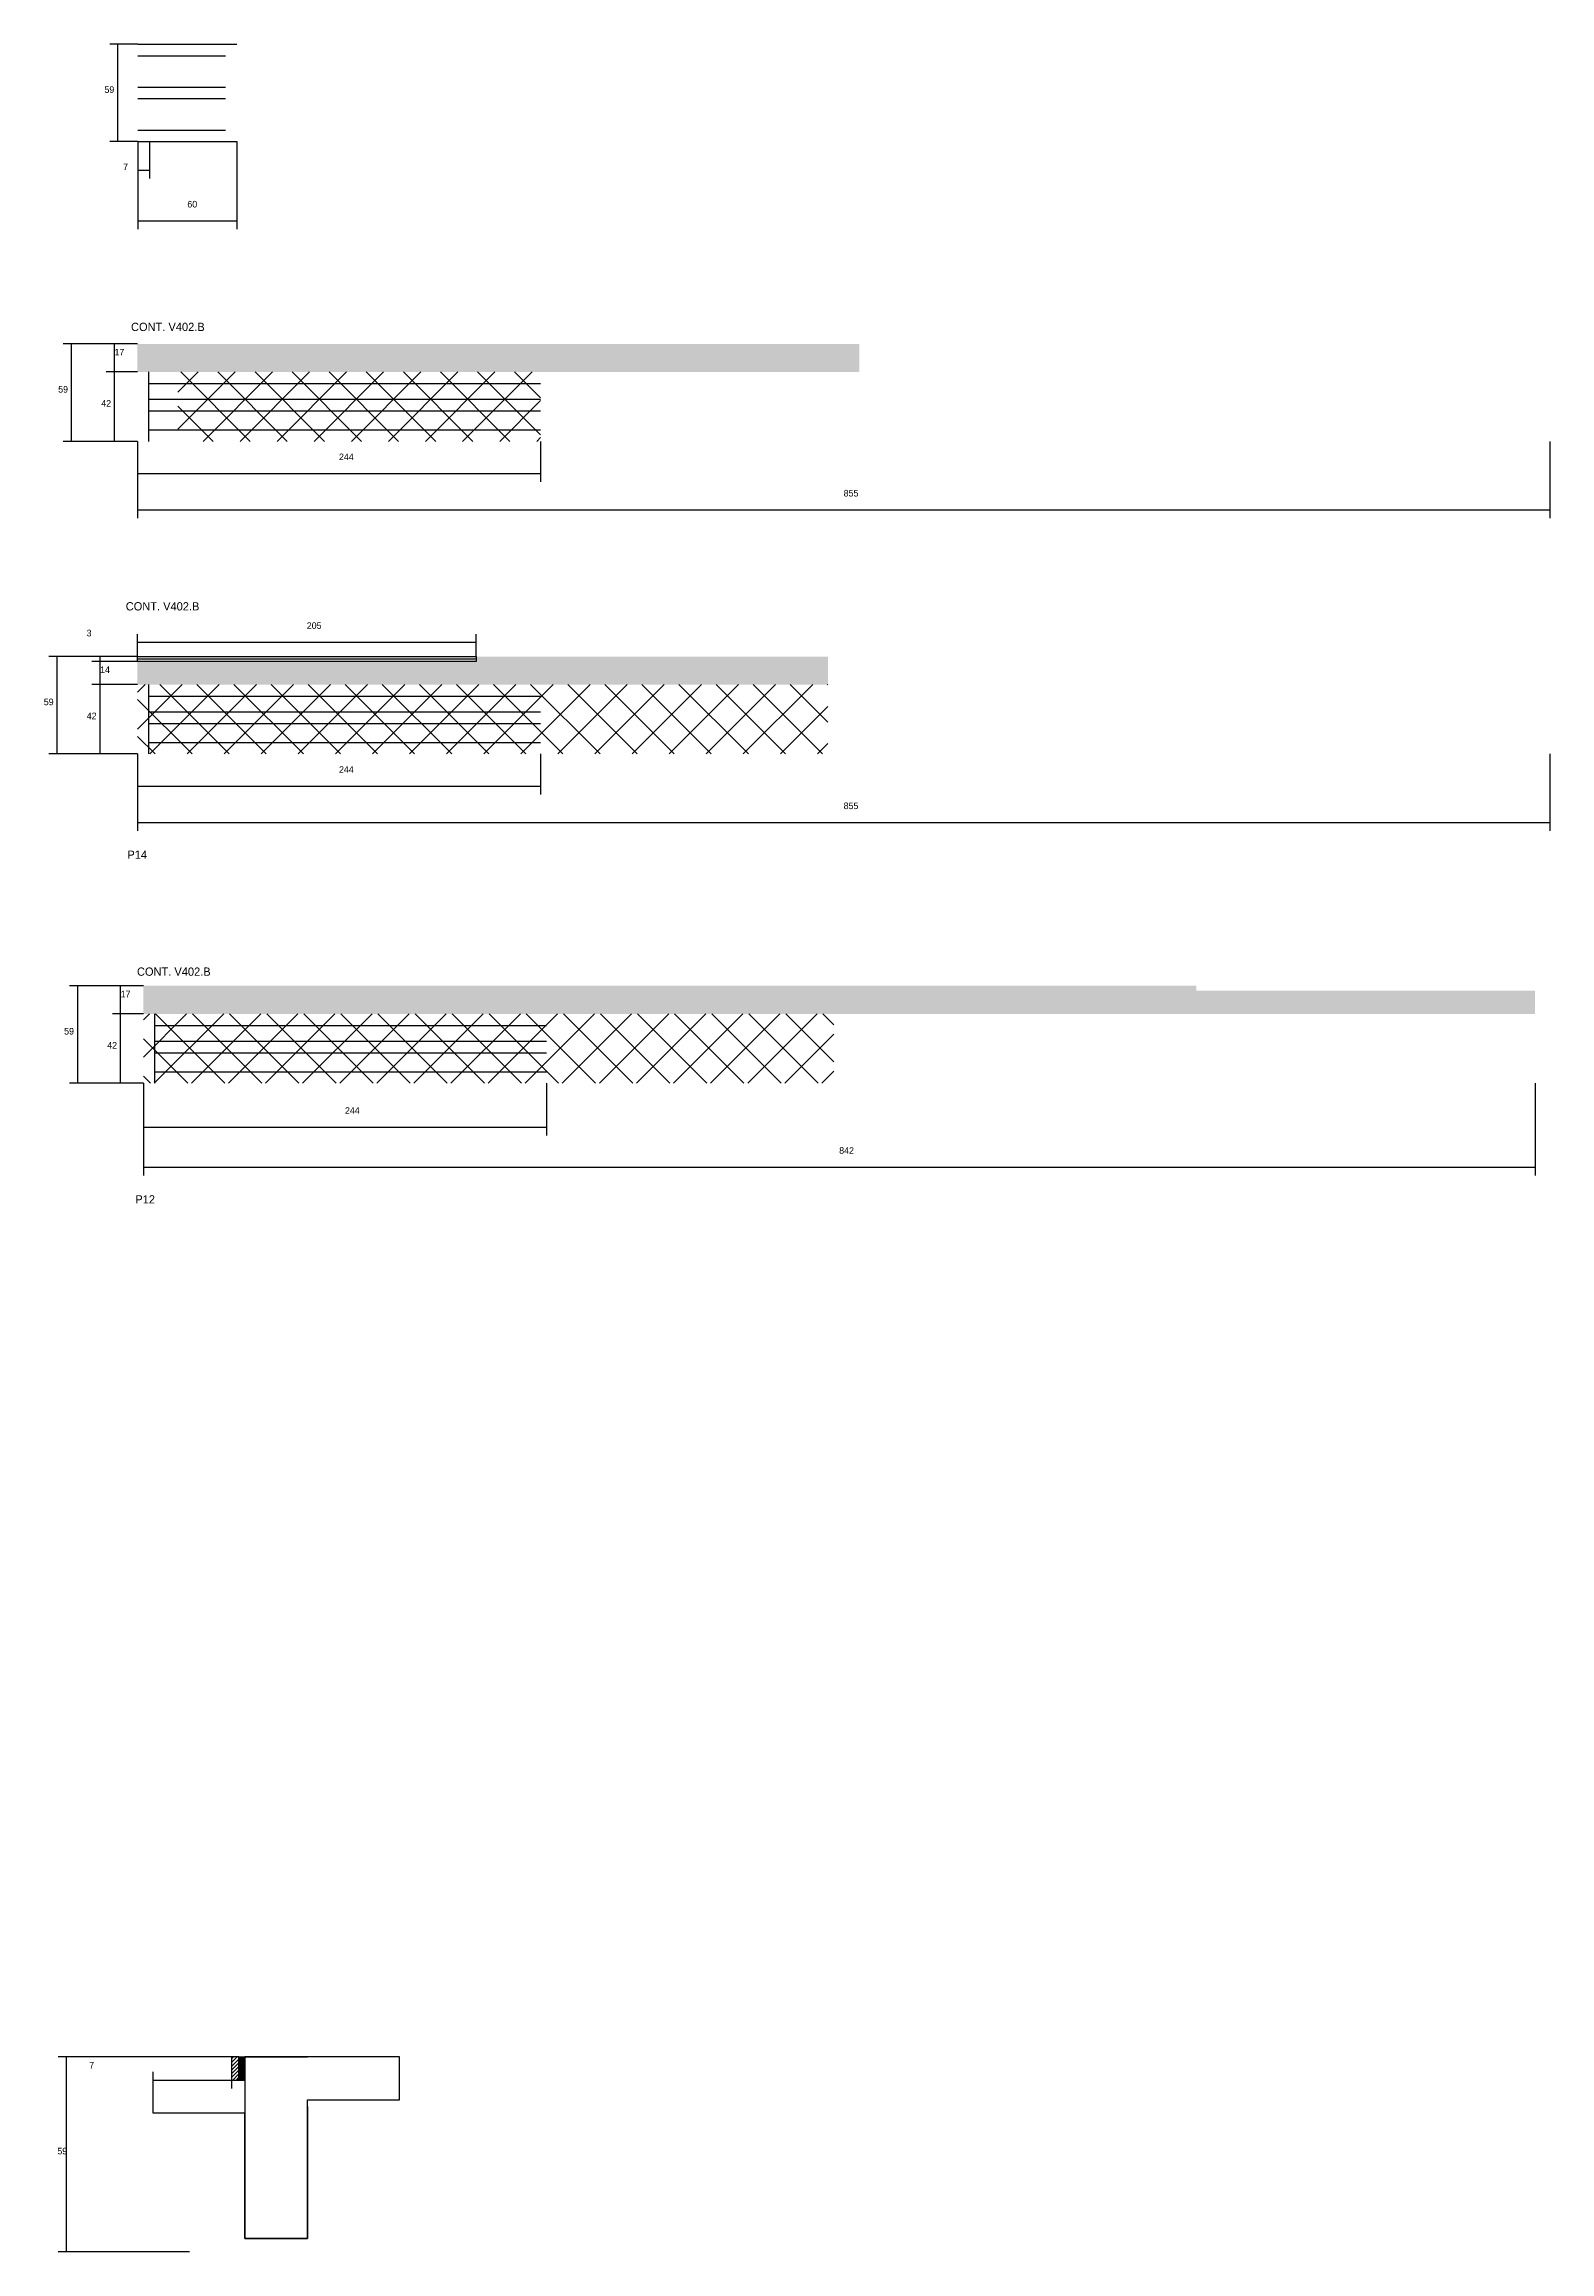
# Model space of a CAD drawing. Header units: metres. Extents: x 3199 to 5706, y 4468 to 5840.
# Drawn here: x 4795 to 5706, y 4468 to 5805 of the extents above; entities that cross this region are included whole.
import ezdxf

# ---------------------------------------------------------------- set-up
doc = ezdxf.new("R2010")
doc.units = ezdxf.units.M
for name, color, linetype in [('CONCRETO', 251, 'Continuous'), ('COTA', 241, 'Continuous'), ('Hachura', 253, 'Continuous'), ('Madeira', 126, 'Continuous'), ('NOMENCLATURA', 7, 'Continuous'), ('Painéis', 200, 'Continuous'), ('REAPROVEITAMENTO', 251, 'Continuous'), ('SARR_2.2x7', 40, 'Continuous'), ('SARR_EDITAR', 141, 'Continuous'), ('Texto Seção', 7, 'Continuous')]:
    doc.layers.add(name, color=color, linetype=linetype)

msp = doc.modelspace()

# ---------------------------------------------------------------- hatches: boundary and pattern name
at = {"layer": 'COTA'}
h = msp.add_hatch(dxfattribs=at)
h.set_pattern_fill('AR-CONC', scale=0.03)
h.paths.add_polyline_path([(5288.5, 5623.7), (4851.5, 5623.7), (4851.5, 5623.7), (4851.5, 5606.7), (4851.5, 5606.7), (5288.5, 5606.7), (5288.5, 5606.7), (5288.5, 5623.7)])
h = msp.add_hatch(dxfattribs=at)
h.set_pattern_fill('AR-CONC', scale=0.03)
h.paths.add_polyline_path([(5056.5, 5431.4), (4851.5, 5431.4), (4851.5, 5431.4), (4851.5, 5417.4), (4851.5, 5417.4), (5269.5, 5417.4), (5269.5, 5417.4), (5269.5, 5434.4), (5269.5, 5434.4), (5056.5, 5434.4), (5056.5, 5434.4), (5056.5, 5431.4)])
h = msp.add_hatch(dxfattribs=at)
h.set_pattern_fill('AR-CONC', scale=0.03)
h.paths.add_polyline_path([(4855.1, 5235), (4855.1, 5218), (4855.1, 5218), (5697.6, 5218), (5697.6, 5218), (5697.6, 5232), (5697.6, 5232), (5492.6, 5232), (5492.6, 5232), (5492.6, 5235), (5492.6, 5235), (4855.1, 5235)])
at = {"layer": 'Hachura'}
h = msp.add_hatch(dxfattribs=at)
h.set_pattern_fill('ANSI31', scale=0.5)
h.paths.add_polyline_path([(4908.5, 4572.4), (4912.9, 4572.4), (4912.9, 4572.4), (4912.9, 4586.4), (4912.9, 4586.4), (4908.5, 4586.4), (4908.5, 4586.4), (4908.5, 4572.4)])
h = msp.add_hatch(color=8, dxfattribs=at)
h.dxf.hatch_style = 1
h.paths.add_polyline_path([(4912.9, 4586.4), (4916.5, 4586.4), (4916.5, 4586.4), (4916.5, 4572.4), (4916.5, 4572.4), (4912.9, 4572.4), (4912.9, 4572.4), (4912.9, 4586.4)])
at = {"layer": 'REAPROVEITAMENTO'}
h = msp.add_hatch(dxfattribs=at)
h.set_pattern_fill('ANSI37', scale=5)
h.paths.add_polyline_path([(4876, 5606.7), (4876, 5564.7), (4876, 5564.7), (5095.5, 5564.7), (5095.5, 5564.7), (5095.5, 5606.7), (5095.5, 5606.7), (4876, 5606.7)])
h = msp.add_hatch(dxfattribs=at)
h.set_pattern_fill('ANSI37', scale=5)
h.paths.add_polyline_path([(5269.5, 5417.4), (5269.5, 5375.4), (5269.5, 5375.4), (4851.5, 5375.4), (4851.5, 5375.4), (4851.5, 5417.4), (4851.5, 5417.4), (5269.5, 5417.4)])
h = msp.add_hatch(dxfattribs=at)
h.set_pattern_fill('ANSI37', scale=5)
h.paths.add_polyline_path([(5273.1, 5218), (5273.1, 5176), (5273.1, 5176), (4855.1, 5176), (4855.1, 5176), (4855.1, 5218), (4855.1, 5218), (5273.1, 5218)])

# ---------------------------------------------------------------- linework, layer by layer
at = {"layer": 'CONCRETO'}
msp.add_lwpolyline([(4954.5, 4556.4), (4954.5, 4476.4), (4916.5, 4476.4), (4916.5, 4552.4), (4860.9, 4552.4), (4860.9, 4572.4), (4916.5, 4572.4), (4916.5, 4586.4), (4954.5, 4586.4)], dxfattribs=at)
msp.add_lwpolyline([(5010.1, 4560.4), (5010.1, 4586.4), (4954.5, 4586.4), (4954.5, 4586.4), (4916.5, 4586.4), (4916.5, 4476.4), (4954.5, 4476.4), (4954.5, 4560.4)], close=True, dxfattribs=at)
at = {"layer": 'COTA'}
for p, q in [((4851.7, 5805.2), (4834.7, 5805.2)), ((4839.7, 5746.2), (4839.7, 5805.2)), ((4851.7, 5746.2), (4834.7, 5746.2)), ((4851.7, 5746.2), (4851.7, 5693.2)), ((4851.7, 5746.2), (4851.7, 5723.9)), ((4858.7, 5746.2), (4858.7, 5723.9)), ((4911.7, 5746.2), (4911.7, 5693.2)), ((4851.7, 5728.9), (4858.7, 5728.9)), ((4851.7, 5698.2), (4911.7, 5698.2)), ((4851.5, 5623.7), (4806.6, 5623.7)), ((4811.6, 5564.7), (4811.6, 5623.7)), ((4851.5, 5623.7), (4832.6, 5623.7)), ((4837.6, 5606.7), (4837.6, 5623.7)), ((4851.5, 5606.7), (4832.6, 5606.7)), ((4851.5, 5606.7), (4832.6, 5606.7)), ((4837.6, 5564.7), (4837.6, 5606.7)), ((4851.5, 5564.7), (4806.6, 5564.7)), ((4851.5, 5564.7), (4832.6, 5564.7)), ((4851.5, 5564.7), (4851.5, 5540.2)), ((4851.5, 5564.7), (4851.5, 5518.2)), ((5095.5, 5564.7), (5095.5, 5540.2)), ((5706.5, 5564.7), (5706.5, 5518.2)), ((4851.5, 5545.2), (5095.5, 5545.2)), ((4851.5, 5523.2), (5706.5, 5523.2)), ((4851.5, 5434.4), (4851.5, 5448)), ((4851.5, 5443), (5056.5, 5443)), ((5056.5, 5434.4), (5056.5, 5448)), ((4851.5, 5434.4), (4797.9, 5434.4)), ((4802.9, 5375.4), (4802.9, 5434.4)), ((4851.5, 5434.4), (4823.9, 5434.4)), ((4851.5, 5431.4), (4823.9, 5431.4)), ((4851.5, 5431.4), (4823.9, 5431.4)), ((4828.9, 5431.4), (4828.9, 5434.4)), ((4828.9, 5417.4), (4828.9, 5431.4)), ((4851.5, 5417.4), (4823.9, 5417.4)), ((4851.5, 5417.4), (4823.9, 5417.4)), ((4828.9, 5375.4), (4828.9, 5417.4)), ((4851.5, 5375.4), (4797.9, 5375.4)), ((4851.5, 5375.4), (4823.9, 5375.4)), ((4851.5, 5375.4), (4851.5, 5328.9)), ((4851.5, 5375.4), (4851.5, 5350.9)), ((5095.5, 5375.4), (5095.5, 5350.9)), ((5706.5, 5375.4), (5706.5, 5328.9)), ((4851.5, 5355.9), (5095.5, 5355.9)), ((4851.5, 5333.9), (5706.5, 5333.9)), ((4855.1, 5235), (4810.3, 5235)), ((4815.3, 5176), (4815.3, 5235)), ((4855.1, 5235), (4836.3, 5235)), ((4841.3, 5218), (4841.3, 5235)), ((4855.1, 5218), (4836.3, 5218)), ((4855.1, 5218), (4836.3, 5218)), ((4841.3, 5176), (4841.3, 5218)), ((4855.1, 5176), (4810.3, 5176)), ((4855.1, 5176), (4836.3, 5176)), ((4855.1, 5176), (4855.1, 5144.4)), ((4855.1, 5176), (4855.1, 5120.2)), ((5099.1, 5176), (5099.1, 5144.4)), ((5697.6, 5176), (5697.6, 5120.2)), ((4855.1, 5149.4), (5099.1, 5149.4)), ((4855.1, 5125.2), (5697.6, 5125.2)), ((4908.5, 4586.4), (4803.5, 4586.4)), ((4808.5, 4468.4), (4808.5, 4586.4)), ((4908.5, 4586.4), (4908.5, 4567.4)), ((4860.9, 4572.4), (4860.9, 4577.4)), ((4860.9, 4572.4), (4908.5, 4572.4)), ((4882.9, 4468.4), (4803.5, 4468.4))]:
    msp.add_line(p, q, dxfattribs=at)
at = {"layer": 'Madeira'}
msp.add_lwpolyline([(4908.5, 4572.4), (4912.9, 4572.4), (4912.9, 4586.4), (4908.5, 4586.4)], close=True, dxfattribs=at)
at = {"layer": 'Painéis'}
for p, q in [((4851.7, 5805.2), (4911.7, 5805.2)), ((4851.7, 5746.2), (4911.7, 5746.2))]:
    msp.add_line(p, q, dxfattribs=at)
for points in [[(4851.5, 5434.4), (5056.5, 5434.4), (5056.5, 5431.4), (4851.5, 5431.4)], [(4912.9, 4586.4), (4916.5, 4586.4), (4916.5, 4572.4), (4912.9, 4572.4)]]:
    msp.add_lwpolyline(points, close=True, dxfattribs=at)
at = {"layer": 'SARR_2.2x7'}
for p, q in [((4851.7, 5798.2), (4904.7, 5798.2)), ((4851.7, 5779.2), (4904.7, 5779.2)), ((4851.7, 5772.2), (4904.7, 5772.2)), ((4851.7, 5753.2), (4904.7, 5753.2)), ((4858.4, 5564.7), (4858.4, 5606.7)), ((4858.4, 5599.7), (5095.5, 5599.7)), ((4858.4, 5590.2), (5095.5, 5590.2)), ((4858.4, 5583.2), (5095.5, 5583.2)), ((4858.4, 5571.7), (5095.5, 5571.7)), ((4858.4, 5375.4), (4858.4, 5417.4)), ((4858.4, 5410.4), (5095.5, 5410.4)), ((4858.4, 5400.9), (5095.5, 5400.9)), ((4858.4, 5393.9), (5095.5, 5393.9)), ((4858.4, 5382.4), (5095.5, 5382.4)), ((4862.1, 5176), (4862.1, 5218)), ((4862.1, 5211), (5099.1, 5211)), ((4862.1, 5201.5), (5099.1, 5201.5)), ((4862.1, 5194.5), (5099.1, 5194.5)), ((4862.1, 5183), (5099.1, 5183))]:
    msp.add_line(p, q, dxfattribs=at)
at = {"layer": 'SARR_EDITAR'}
msp.add_line((4851.5, 5432.9), (5056.5, 5432.9), dxfattribs=at)

# ---------------------------------------------------------------- texts
at = {"layer": 'COTA'}
for s, p in [('59', (4831.5, 5775.7)), ('7', (4842.8, 5728.9)), ('60', (4881.7, 5706.3)), ('17', (4837.6, 5616.7)), ('59', (4803.5, 5594.2)), ('42', (4829.6, 5585.7)), ('244', (4973.5, 5553.3)), ('855', (5279, 5531.3)), ('205', (4954, 5451.1)), ('3', (4820.7, 5446.6)), ('14', (4828.9, 5424.4)), ('59', (4794.8, 5404.9)), ('42', (4820.8, 5396.4)), ('244', (4973.5, 5364)), ('855', (5279, 5342)), ('17', (4841.3, 5228)), ('59', (4807.1, 5205.5)), ('42', (4833.2, 5197)), ('244', (4977.1, 5157.5)), ('842', (5276.3, 5133.3)), ('7', (4822.3, 4579.4)), ('59', (4803, 4527.4))]:
    msp.add_text(s, height=4, dxfattribs=at).set_placement(p)
at = {"layer": 'NOMENCLATURA'}
for s, p in [('P14', (4845.4, 5311.9)), ('P12', (4850.2, 5103.2))]:
    msp.add_text(s, height=5, dxfattribs=at).set_placement(p)
at = {"layer": 'Texto Seção'}
for p in [(4847.6, 5631.5), (4844.4, 5462.3), (4851.2, 5241.1)]:
    msp.add_text('CONT. V402.B', height=5, dxfattribs=at).set_placement(p)

doc.saveas('drawing.dxf')
